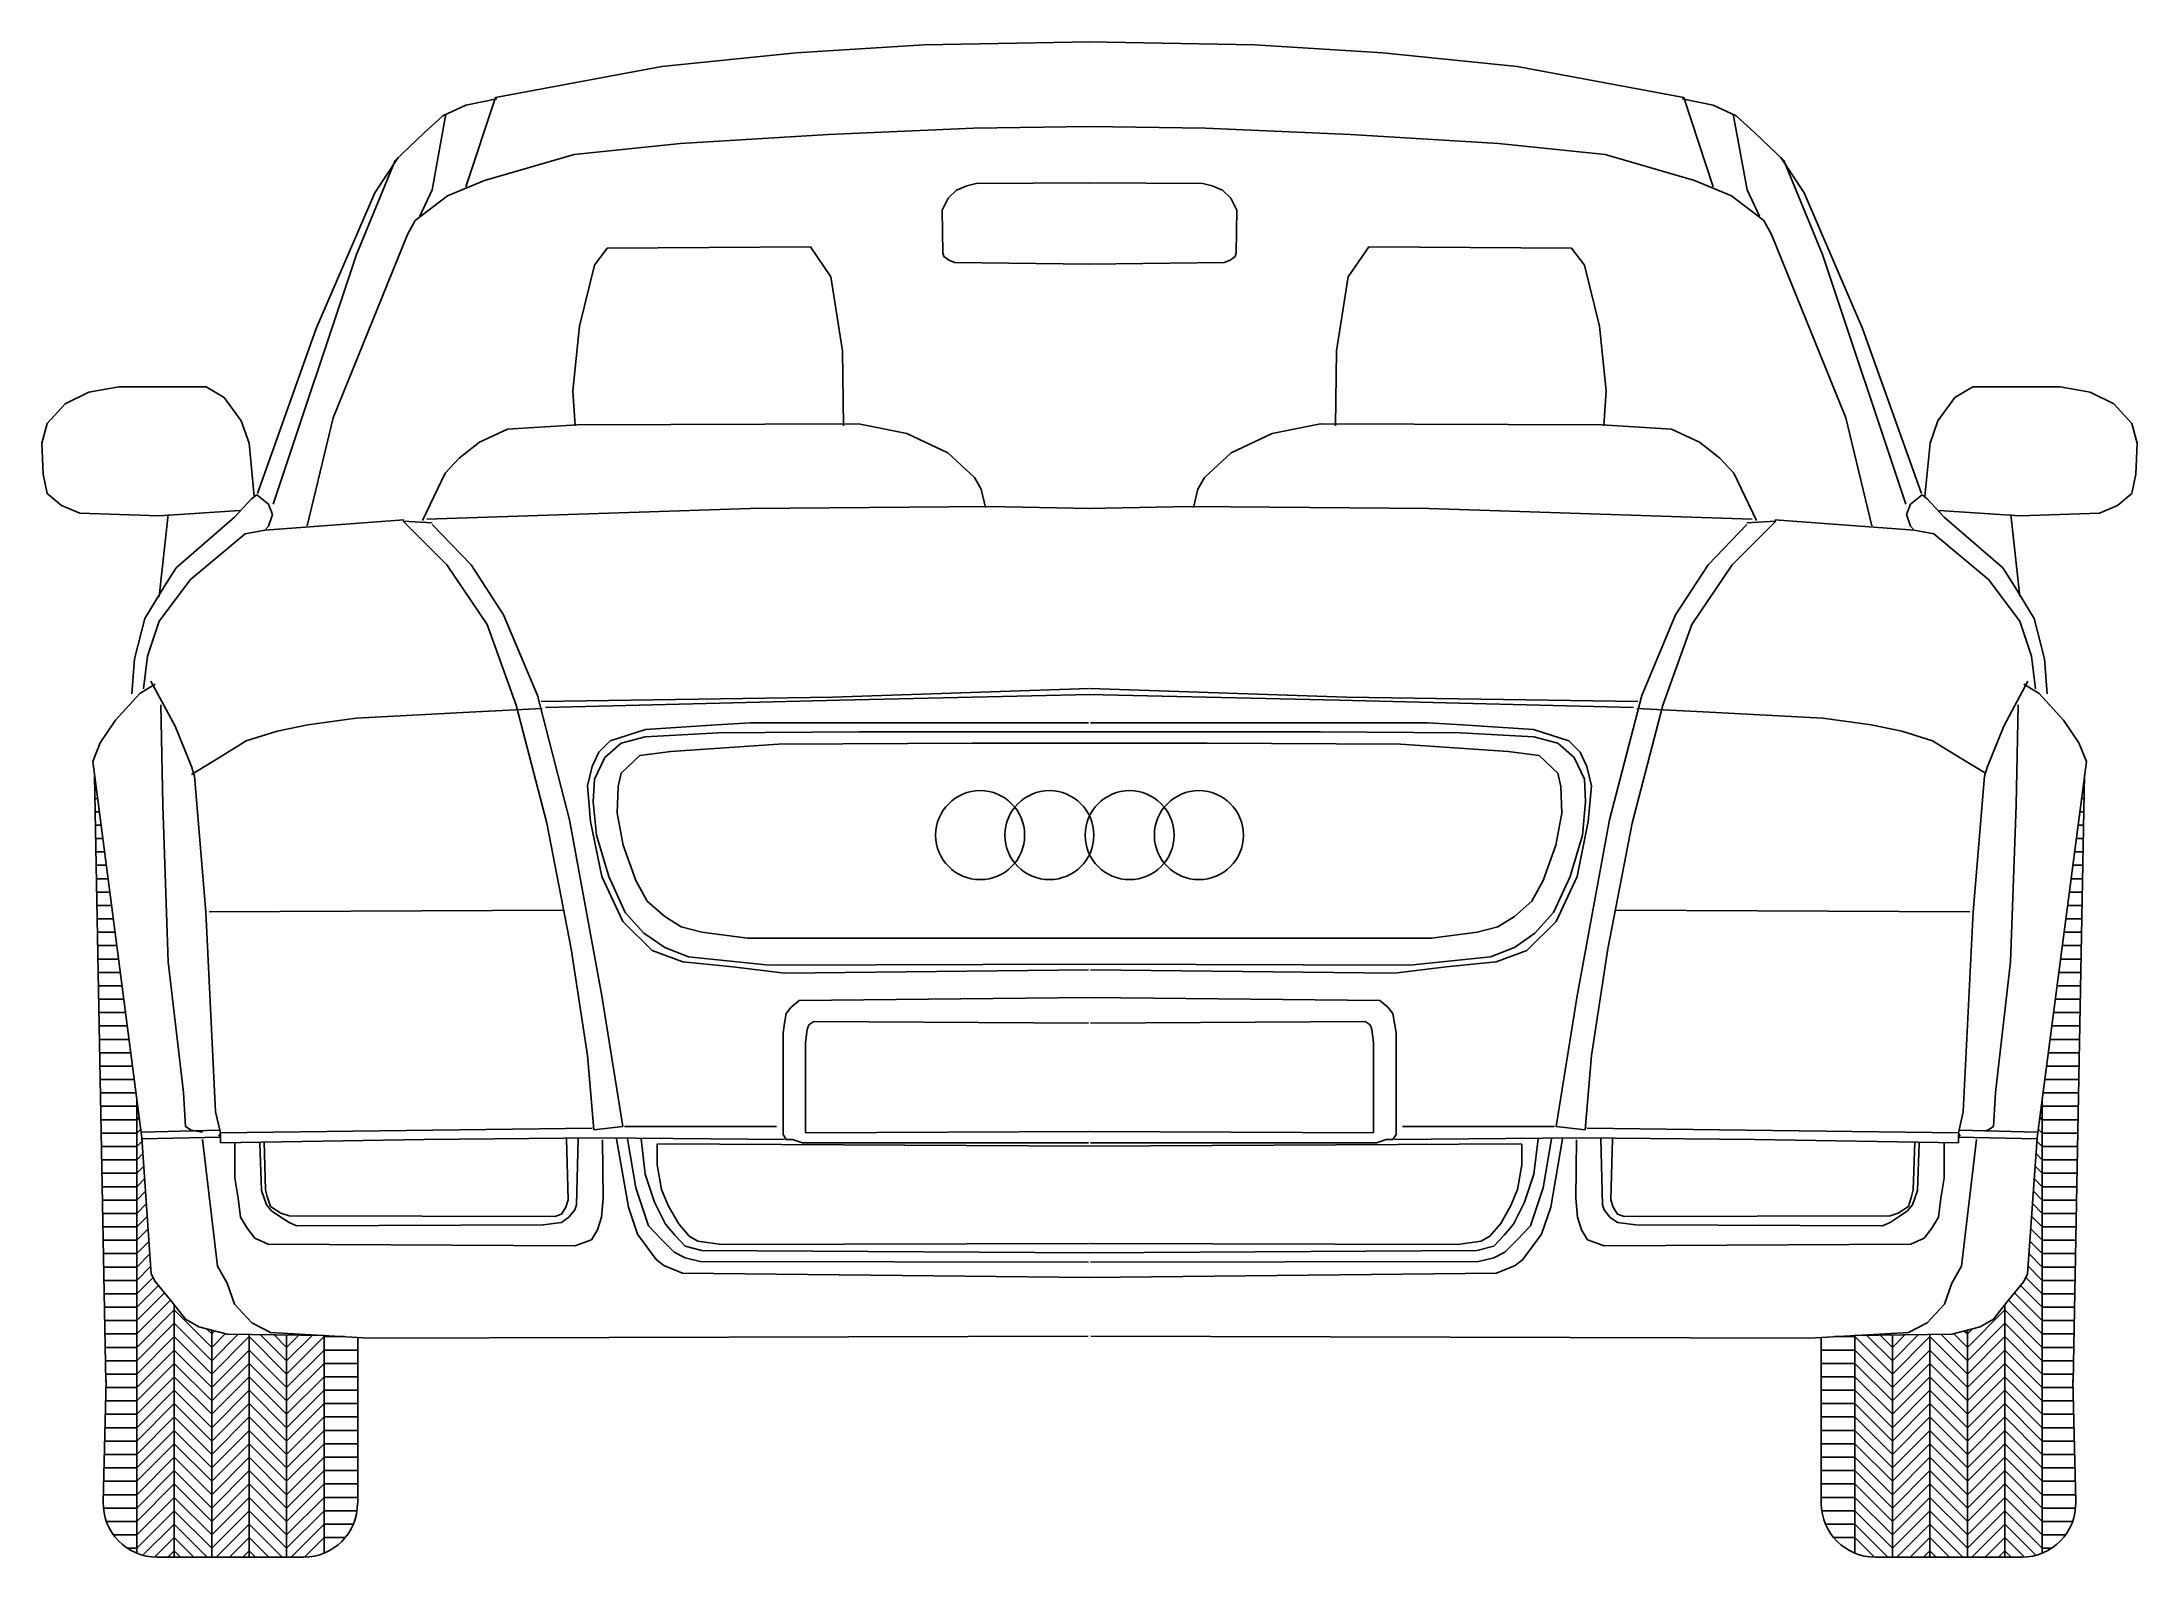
# Model space of a CAD drawing. Header units: metres. Extents: x -168 to 1701, y 0 to 1352.
import ezdxf

# ---------------------------------------------------------------- set-up
doc = ezdxf.new("R2010")
doc.units = ezdxf.units.M
doc.layers.add('ceco.net 90', color=7, linetype='Continuous')

msp = doc.modelspace()

# ---------------------------------------------------------------- linework, layer by layer
at = {"layer": 'ceco.net 90'}
for p, q in [((504.9, 1342.8), (619.2, 1349.7)), ((619.2, 1349.7), (767.9, 1352.4)), ((914, 1349.7), (765.3, 1352.4)), ((1028.3, 1342.8), (914, 1349.7)), ((236.4, 1302.9), (385.1, 1330.4)), ((385.1, 1330.4), (504.9, 1342.8)), ((1148.1, 1330.4), (1028.3, 1342.8)), ((1296.8, 1302.9), (1148.1, 1330.4)), ((189.5, 1286.4), (210.2, 1296)), ((210.2, 1223.1), (236.4, 1302.9)), ((210.2, 1296), (237.7, 1301.5)), ((1323, 1296), (1295.4, 1301.5)), ((1323, 1223.1), (1296.8, 1302.9)), ((1343.6, 1286.4), (1323, 1296)), ((173, 1271.3), (189.5, 1286.4)), ((192.3, 1287.8), (179.9, 1220.4)), ((533.8, 1269.9), (663.2, 1275.4)), ((663.2, 1275.4), (766.5, 1276.8)), ((870, 1275.4), (766.7, 1276.8)), ((999.4, 1269.9), (870, 1275.4)), ((1340.9, 1287.8), (1353.3, 1220.4)), ((1360.2, 1271.3), (1343.6, 1286.4)), ((146.9, 1246.5), (173, 1271.3)), ((306.6, 1252), (401.6, 1261.6)), ((401.6, 1261.6), (533.8, 1269.9)), ((1131.6, 1261.6), (999.4, 1269.9)), ((1226.6, 1252), (1131.6, 1261.6)), ((1386.3, 1246.5), (1360.2, 1271.3)), ((112.4, 1162.6), (146.9, 1246.5)), ((129, 1217.6), (149.6, 1249.3)), ((226.7, 1228.6), (306.6, 1252)), ((1306.5, 1228.6), (1226.6, 1252)), ((1404.2, 1217.6), (1383.6, 1249.3)), ((1420.7, 1162.6), (1386.3, 1246.5)), ((76.6, 1096.6), (129, 1217.6)), ((179.9, 1220.4), (168.9, 1197)), ((193.7, 1214.9), (226.7, 1228.6)), ((640.4, 1212.9), (648, 1220)), ((648, 1220), (657.2, 1223.8)), ((657.2, 1223.8), (665.4, 1225.9)), ((665.4, 1225.9), (767.2, 1226.5)), ((867.8, 1225.9), (765.9, 1226.5)), ((875.9, 1223.8), (867.8, 1225.9)), ((885.2, 1220), (875.9, 1223.8)), ((892.7, 1212.9), (885.2, 1220)), ((1339.5, 1214.9), (1306.5, 1228.6)), ((1353.3, 1220.4), (1364.3, 1197)), ((1456.5, 1096.6), (1404.2, 1217.6)), ((164.8, 1192.9), (193.7, 1214.9)), ((635, 1202.1), (640.4, 1212.9)), ((635.6, 1164.2), (635, 1202.1)), ((898.2, 1202.1), (892.7, 1212.9)), ((897.6, 1164.2), (898.2, 1202.1)), ((1368.4, 1192.9), (1339.5, 1214.9)), ((91.8, 1016.8), (157.9, 1180.5)), ((157.9, 1180.5), (164.8, 1192.9)), ((1375.3, 1180.5), (1368.4, 1192.9)), ((1441.4, 1016.8), (1375.3, 1180.5)), ((38.1, 939.8), (112.4, 1162.6)), ((336.3, 1168.4), (324.8, 1153.1)), ((517.5, 1169.4), (336.3, 1168.4)), ((535.7, 1142.6), (517.5, 1169.4)), ((636.6, 1161), (635.6, 1164.2)), ((641, 1157.7), (636.6, 1161)), ((892.2, 1157.7), (896.5, 1161)), ((896.5, 1161), (897.6, 1164.2)), ((997.5, 1142.6), (1015.7, 1169.4)), ((1015.7, 1169.4), (1196.8, 1168.4)), ((1196.8, 1168.4), (1208.3, 1153.1)), ((1495.1, 939.8), (1420.7, 1162.6)), ((324.8, 1153.1), (311.4, 1098.6)), ((546.2, 1076.6), (535.7, 1142.6)), ((646.4, 1155.5), (641, 1157.7)), ((767.2, 1153.9), (646.4, 1155.5)), ((765.9, 1153.9), (886.8, 1155.5)), ((886.8, 1155.5), (892.2, 1157.7)), ((987, 1076.6), (997.5, 1142.6)), ((1208.3, 1153.1), (1221.8, 1098.6)), ((24.3, 949.4), (76.6, 1096.6)), ((311.4, 1098.6), (305.7, 1041.1)), ((1221.8, 1098.6), (1227.5, 1041.1)), ((1508.9, 949.4), (1456.5, 1096.6)), ((547.2, 1009.6), (546.2, 1076.6)), ((986, 1009.6), (987, 1076.6)), ((-163.6, 1011.9), (-147.3, 1029.3)), ((-147.3, 1029.3), (-126.4, 1039.7)), ((-126.4, 1039.7), (-99.6, 1044.4)), ((-99.6, 1044.4), (-21.7, 1044.4)), ((-21.7, 1044.4), (-5.5, 1035.1)), ((-5.5, 1035.1), (9.6, 1014.2)), ((305.7, 1041.1), (307.6, 1009.6)), ((1227.5, 1041.1), (1225.6, 1009.6)), ((1538.6, 1035.1), (1523.5, 1014.2)), ((1554.9, 1044.4), (1538.6, 1035.1)), ((1632.8, 1044.4), (1554.9, 1044.4)), ((1659.5, 1039.7), (1632.8, 1044.4)), ((1680.5, 1029.3), (1659.5, 1039.7)), ((1696.7, 1011.9), (1680.5, 1029.3)), ((-168.2, 994.4), (-163.6, 1011.9)), ((9.6, 1014.2), (16.6, 994.4)), ((68.4, 920.6), (91.8, 1016.8)), ((247.2, 1006.7), (309.5, 1010.5)), ((309.5, 1010.5), (560.6, 1011.5)), ((560.6, 1011.5), (603.7, 1002.9)), ((972.6, 1011.5), (929.5, 1002.9)), ((1223.7, 1010.5), (972.6, 1011.5)), ((1286, 1006.7), (1223.7, 1010.5)), ((1464.8, 920.6), (1441.4, 1016.8)), ((1523.5, 1014.2), (1516.6, 994.4)), ((1701.4, 994.4), (1696.7, 1011.9)), ((-167, 966.6), (-168.2, 994.4)), ((16.6, 994.4), (21.3, 946.8)), ((204.1, 980.8), (222.3, 995.2)), ((222.3, 995.2), (247.2, 1006.7)), ((603.7, 1002.9), (640.1, 985.6)), ((929.5, 1002.9), (893.1, 985.6)), ((1310.9, 995.2), (1286, 1006.7)), ((1329.1, 980.8), (1310.9, 995.2)), ((1516.6, 994.4), (1511.9, 946.8)), ((1700.2, 966.6), (1701.4, 994.4)), ((191.6, 967.4), (204.1, 980.8)), ((640.1, 985.6), (664.1, 963.6)), ((893.1, 985.6), (869.1, 963.6)), ((1341.6, 967.4), (1329.1, 980.8)), ((-163.6, 949.2), (-167, 966.6)), ((171.5, 925.3), (191.6, 967.4)), ((664.1, 963.6), (669.8, 953.1)), ((869.1, 963.6), (863.4, 953.1)), ((1361.7, 925.3), (1341.6, 967.4)), ((1696.7, 949.2), (1700.2, 966.6)), ((-150.8, 938.7), (-163.6, 949.2)), ((-134.5, 931.7), (-150.8, 938.7)), ((3.8, 928.3), (18.9, 944.5)), ((18.9, 944.5), (23.6, 948)), ((23.6, 948), (34.1, 939.9)), ((34.1, 939.9), (37.5, 930.6)), ((175.3, 926.3), (463.8, 935.8)), ((463.8, 935.8), (676.5, 937.8)), ((669.8, 953.1), (673.7, 936.8)), ((676.5, 937.8), (767.6, 935.8)), ((856.6, 937.8), (765.6, 935.8)), ((1069.4, 935.8), (856.6, 937.8)), ((863.4, 953.1), (859.5, 936.8)), ((1357.8, 926.3), (1069.4, 935.8)), ((1499.1, 939.9), (1495.6, 930.6)), ((1509.6, 948), (1499.1, 939.9)), ((1514.2, 944.5), (1509.6, 948)), ((1529.3, 928.3), (1514.2, 944.5)), ((1667.7, 931.7), (1683.9, 938.7)), ((1683.9, 938.7), (1696.7, 949.2)), ((-63.6, 929.4), (-134.5, 931.7)), ((8.5, 934.1), (-63.6, 929.4)), ((-55.5, 930.6), (-63.6, 857.4)), ((-48.5, 883), (3.8, 928.3)), ((13.1, 913.2), (30.6, 916.7)), ((30.6, 916.7), (154.9, 925.9)), ((34.1, 920.1), (30.6, 916.7)), ((37.5, 930.6), (34.1, 920.1)), ((193.1, 885.7), (154.1, 924.6)), ((154.1, 924.6), (180.1, 923.1)), ((180.1, 921.7), (214.7, 885.7)), ((1353.1, 921.7), (1318.5, 885.7)), ((1340.1, 885.7), (1379, 924.6)), ((1379, 924.6), (1353.1, 923.1)), ((1502.6, 916.7), (1378.2, 925.9)), ((1495.6, 930.6), (1499.1, 920.1)), ((1499.1, 920.1), (1502.6, 916.7)), ((1520, 913.2), (1502.6, 916.7)), ((1524.7, 934.1), (1596.8, 929.4)), ((1581.7, 883), (1529.3, 928.3)), ((1588.6, 930.6), (1596.8, 857.4)), ((1596.8, 929.4), (1667.7, 931.7)), ((-35.7, 872.5), (13.1, 913.2)), ((1568.9, 872.5), (1520, 913.2)), ((-58.9, 866.7), (-48.5, 883)), ((229.1, 832.4), (193.1, 885.7)), ((214.7, 885.7), (243.6, 841)), ((1318.5, 885.7), (1289.6, 841)), ((1304, 832.4), (1340.1, 885.7)), ((1592.1, 866.7), (1581.7, 883)), ((-76.4, 837.7), (-58.9, 866.7)), ((-63.6, 835.4), (-35.7, 872.5)), ((1596.8, 835.4), (1568.9, 872.5)), ((1609.6, 837.7), (1592.1, 866.7)), ((-85.7, 801.7), (-76.4, 837.7)), ((-74.1, 804), (-63.6, 835.4)), ((255.1, 760.3), (229.1, 832.4)), ((243.6, 841), (273.9, 769)), ((1289.6, 841), (1259.3, 769)), ((1278.1, 760.3), (1304, 832.4)), ((1607.2, 804), (1596.8, 835.4)), ((1618.9, 801.7), (1609.6, 837.7)), ((-77.5, 775), (-74.1, 804)), ((1610.7, 775), (1607.2, 804)), ((-88, 770.4), (-85.7, 801.7)), ((1621.2, 770.4), (1618.9, 801.7)), ((-80.7, 770.8), (-102.6, 747.1)), ((-67.2, 779.2), (-80.7, 770.8)), ((-70.9, 781.9), (-49.2, 741.6)), ((273.9, 769), (302.7, 658)), ((277.4, 763.6), (537.3, 767.4)), ((537.3, 767.4), (766.2, 775.2)), ((543.8, 764.8), (767.5, 770)), ((989.4, 764.8), (765.7, 770)), ((995.9, 767.4), (767, 775.2)), ((1255.8, 763.6), (995.9, 767.4)), ((1259.3, 769), (1230.5, 658)), ((1604, 781.9), (1582.4, 741.6)), ((1600.4, 779.2), (1613.9, 770.8)), ((1613.9, 770.8), (1635.8, 747.1)), ((-62.1, 760.6), (-60.4, 671.2)), ((112.3, 748.8), (69, 743)), ((219, 754.6), (112.3, 748.8)), ((278.2, 757.4), (219, 754.6)), ((282.5, 655.2), (255.1, 760.3)), ((281.3, 758.4), (543.8, 764.8)), ((1251.9, 758.4), (989.4, 764.8)), ((1250.7, 655.2), (1278.1, 760.3)), ((1255, 757.4), (1314.1, 754.6)), ((1314.1, 754.6), (1420.9, 748.8)), ((1420.9, 748.8), (1464.1, 743)), ((1595.3, 760.6), (1593.6, 671.2)), ((-102.6, 747.1), (-116.2, 726.9)), ((-49.2, 741.6), (-34.8, 705.6)), ((41.6, 737.3), (14.2, 728.6)), ((69, 743), (41.6, 737.3)), ((370.5, 738.7), (338.8, 728.6)), ((348.7, 726.5), (370, 732)), ((370, 732), (435.5, 735.7)), ((433.9, 743), (370.5, 738.7)), ((464.2, 744.5), (433.9, 743)), ((435.5, 735.7), (560.9, 736.6)), ((765.7, 744.5), (464.2, 744.5)), ((560.9, 736.6), (766.6, 736.6)), ((972.3, 736.6), (766.5, 736.6)), ((767.5, 744.5), (1068.9, 744.5)), ((1097.7, 735.7), (972.3, 736.6)), ((1068.9, 744.5), (1099.2, 743)), ((1163.2, 732), (1097.7, 735.7)), ((1099.2, 743), (1162.7, 738.7)), ((1162.7, 738.7), (1194.4, 728.6)), ((1184.4, 726.5), (1163.2, 732)), ((1464.1, 743), (1491.5, 737.3)), ((1491.5, 737.3), (1518.9, 728.6)), ((1582.4, 741.6), (1568, 705.6)), ((1635.8, 747.1), (1649.3, 726.9)), ((-116.2, 726.9), (-122.9, 710)), ((-8.8, 714.2), (-34.8, 698.4)), ((14.2, 728.6), (-8.8, 714.2)), ((328.7, 718.5), (322.9, 705.6)), ((324.8, 694.3), (334, 713.6)), ((338.8, 728.6), (328.7, 718.5)), ((334, 713.6), (348.7, 726.5)), ((348.7, 699.8), (365.3, 715.5)), ((365.3, 715.5), (393, 719.1)), ((393, 719.1), (489, 725.6)), ((489, 725.6), (661.5, 726.5)), ((661.5, 726.5), (766.6, 726.5)), ((871.7, 726.5), (766.5, 726.5)), ((1044.2, 725.6), (871.7, 726.5)), ((1140.2, 719.1), (1044.2, 725.6)), ((1167.8, 715.5), (1140.2, 719.1)), ((1184.4, 699.8), (1167.8, 715.5)), ((1199.2, 713.6), (1184.4, 726.5)), ((1194.4, 728.6), (1204.5, 718.5)), ((1208.4, 694.3), (1199.2, 713.6)), ((1204.5, 718.5), (1210.3, 705.6)), ((1518.9, 728.6), (1542, 714.2)), ((1542, 714.2), (1566, 699.6)), ((1649.3, 726.9), (1656.1, 710)), ((-122.9, 710), (-79, 374.3)), ((-121.2, 697), (-111.1, 156.7)), ((-121.2, 696.9), (-111.1, 156.7)), ((-34.8, 705.6), (-31.9, 696.9)), ((-31.9, 696.9), (-21.8, 575.9)), ((322.9, 705.6), (318.6, 688.3)), ((323.8, 674), (324.8, 694.3)), ((346, 687.8), (348.7, 699.8)), ((1187.2, 687.8), (1184.4, 699.8)), ((1209.3, 674), (1208.4, 694.3)), ((1210.3, 705.6), (1214.6, 688.3)), ((1565.1, 696.9), (1555, 575.9)), ((1568, 705.6), (1565.1, 696.9)), ((1656.1, 710), (1612.2, 374.3)), ((1654.4, 698.2), (1644.3, 156.7)), ((-121.1, 689.2), (-120.2, 689.2)), ((-120.8, 677.2), (-118.6, 677.2)), ((318.6, 688.3), (321.4, 656.6)), ((326.6, 644.5), (323.8, 674)), ((345, 663.9), (346, 687.8)), ((1188.1, 663.9), (1187.2, 687.8)), ((1206.6, 644.5), (1209.3, 674)), ((1214.6, 688.3), (1211.7, 656.6)), ((1654, 677.2), (1651.8, 677.2)), ((1654.2, 689.2), (1653.4, 689.2)), ((-120.6, 665.3), (-117.1, 665.3)), ((-60.4, 671.2), (-55.4, 531.2)), ((304.1, 542.8), (282.5, 655.2)), ((302.7, 658), (331.5, 501)), ((321.4, 656.6), (331.5, 607.6)), ((350.6, 635.3), (345, 663.9)), ((1182.6, 635.3), (1188.1, 663.9)), ((1230.5, 658), (1201.6, 501)), ((1211.7, 656.6), (1201.6, 607.6)), ((1229, 542.8), (1250.7, 655.2)), ((1593.6, 671.2), (1588.5, 531.2)), ((1653.8, 665.3), (1650.2, 665.3)), ((-120.4, 653.3), (-115.5, 653.3)), ((-120.2, 641.4), (-113.9, 641.4)), ((337.7, 607.6), (326.6, 644.5)), ((1195.5, 607.6), (1206.6, 644.5)), ((1653.3, 641.4), (1647.1, 641.4)), ((1653.6, 653.3), (1648.7, 653.3)), ((-119.9, 629.4), (-112.4, 629.4)), ((-119.7, 617.5), (-110.8, 617.5)), ((361.7, 604), (350.6, 635.3)), ((1171.5, 604), (1182.6, 635.3)), ((1652.9, 617.5), (1644, 617.5)), ((1653.1, 629.4), (1645.6, 629.4)), ((-119.5, 605.5), (-109.2, 605.5)), ((331.5, 607.6), (350.3, 567.3)), ((352.4, 575.4), (337.7, 607.6)), ((371.8, 585.5), (361.7, 604)), ((1161.4, 585.5), (1171.5, 604)), ((1180.7, 575.4), (1195.5, 607.6)), ((1201.6, 607.6), (1182.9, 567.3)), ((1652.7, 605.5), (1642.4, 605.5)), ((-119.3, 593.6), (-107.7, 593.6)), ((-119, 581.6), (-106.1, 581.6)), ((387.5, 571.7), (371.8, 585.5)), ((1145.7, 571.7), (1161.4, 585.5)), ((1652.2, 581.6), (1639.3, 581.6)), ((1652.4, 593.6), (1640.9, 593.6)), ((-118.8, 569.7), (-104.6, 569.7)), ((-21.8, 575.9), (-13.2, 397.3)), ((296.9, 577.4), (-18.9, 575.9)), ((350.3, 567.3), (376.3, 541.4)), ((369, 557), (352.4, 575.4)), ((402.2, 562.5), (387.5, 571.7)), ((420.7, 557.9), (402.2, 562.5)), ((1112.5, 557.9), (1130.9, 562.5)), ((1130.9, 562.5), (1145.7, 571.7)), ((1182.9, 567.3), (1156.9, 541.4)), ((1164.1, 557), (1180.7, 575.4)), ((1236.2, 577.4), (1552.1, 575.9)), ((1555, 575.9), (1546.3, 397.3)), ((1652, 569.7), (1637.7, 569.7)), ((-118.6, 557.7), (-103, 557.7)), ((-118.4, 545.8), (-101.4, 545.8)), ((318.6, 447.7), (304.1, 542.8)), ((387.5, 544.1), (369, 557)), ((408.7, 535.8), (387.5, 544.1)), ((461.3, 552.4), (420.7, 557.9)), ((767.6, 552.4), (461.3, 552.4)), ((765.6, 552.4), (1071.9, 552.4)), ((1071.9, 552.4), (1112.5, 557.9)), ((1124.5, 535.8), (1145.7, 544.1)), ((1145.7, 544.1), (1164.1, 557)), ((1214.6, 447.7), (1229, 542.8)), ((1651.6, 545.8), (1634.6, 545.8)), ((1651.8, 557.7), (1636.2, 557.7)), ((-118.1, 533.8), (-99.9, 533.8)), ((-55.4, 531.2), (-41.8, 414.8)), ((376.3, 541.4), (403.7, 531.3)), ((403.7, 531.3), (448.4, 526.9)), ((480.7, 528.4), (408.7, 535.8)), ((448.4, 526.9), (494.5, 521.2)), ((766.6, 529.3), (480.7, 528.4)), ((494.5, 521.2), (765.7, 524.1)), ((766.5, 529.3), (1052.5, 528.4)), ((1038.7, 521.2), (767.5, 524.1)), ((1084.8, 526.9), (1038.7, 521.2)), ((1052.5, 528.4), (1124.5, 535.8)), ((1129.5, 531.3), (1084.8, 526.9)), ((1156.9, 541.4), (1129.5, 531.3)), ((1588.5, 531.2), (1575, 414.8)), ((1651.3, 533.8), (1633, 533.8)), ((-117.9, 521.9), (-98.3, 521.9)), ((-117.7, 509.9), (-96.7, 509.9)), ((1650.9, 509.9), (1629.9, 509.9)), ((1651.1, 521.9), (1631.5, 521.9)), ((-117.5, 498), (-95.2, 498)), ((331.5, 501), (350.3, 384.3)), ((500.3, 490.9), (496, 485.2)), ((507.5, 496.7), (500.3, 490.9)), ((767.1, 499.6), (507.5, 496.7)), ((766.1, 499.6), (1025.7, 496.7)), ((1025.7, 496.7), (1032.9, 490.9)), ((1032.9, 490.9), (1037.2, 485.2)), ((1201.6, 501), (1182.9, 384.3)), ((1650.7, 498), (1628.4, 498)), ((-117.3, 486), (-93.6, 486)), ((-117, 474.1), (-92, 474.1)), ((494.5, 476.5), (493.1, 467.9)), ((493.1, 467.9), (493.1, 377.1)), ((496, 485.2), (494.5, 476.5)), ((514.7, 470.8), (513.3, 459.2)), ((516.2, 475.1), (514.7, 470.8)), ((520.5, 478), (516.2, 475.1)), ((765.7, 476.5), (520.5, 478)), ((767.5, 476.5), (1012.7, 478)), ((1012.7, 478), (1017, 475.1)), ((1017, 475.1), (1018.5, 470.8)), ((1018.5, 470.8), (1019.9, 459.2)), ((1037.2, 485.2), (1038.7, 476.5)), ((1038.7, 476.5), (1040.1, 467.9)), ((1040.1, 467.9), (1040.1, 377.1)), ((1650.2, 474.1), (1625.2, 474.1)), ((1650.4, 486), (1626.8, 486)), ((-116.8, 462.1), (-90.5, 462.1)), ((-116.6, 450.2), (-88.9, 450.2)), ((513.3, 459.2), (513.3, 378.6)), ((1019.9, 459.2), (1019.9, 378.6)), ((1649.8, 450.2), (1622.1, 450.2)), ((1650, 462.1), (1623.7, 462.1)), ((-116.4, 438.2), (-87.4, 438.2)), ((324.3, 381.4), (318.6, 447.7)), ((1208.8, 381.4), (1214.6, 447.7)), ((1649.5, 438.2), (1620.5, 438.2)), ((-116.1, 426.3), (-85.8, 426.3)), ((-115.7, 414.3), (-84.2, 414.3)), ((-41.8, 414.8), (-40.2, 384.4)), ((1575, 414.8), (1573.3, 384.4)), ((1649.1, 414.3), (1617.4, 414.3)), ((1649.3, 426.3), (1619, 426.3)), ((-115.7, 402.4), (-83.6, 402.4)), ((-83.6, 409.7), (-83.6, 3.5)), ((-83.6, 402.4), (-82.8, 403.2)), ((-83.6, 390.4), (-81.4, 392.6)), ((-13.2, 397.3), (-8.8, 378.6)), ((1546.3, 397.3), (1542, 378.6)), ((1616.8, 390.4), (1614.6, 392.6)), ((1616.8, 390.4), (1614.6, 392.6)), ((1616.8, 402.4), (1616, 403.2)), ((1616.8, 402.4), (1616, 403.2)), ((1616.8, 409.7), (1616.8, 3.5)), ((1648.9, 402.4), (1616.8, 402.4)), ((-115.5, 390.4), (-83.6, 390.4)), ((-115.2, 378.4), (-83.6, 378.4)), ((-83.6, 378.4), (-80, 382.1)), ((-79, 379.4), (-9.8, 381.1)), ((-70.6, 252.9), (-79, 374.3)), ((-8.8, 374.8), (-78.9, 373.3)), ((-40.2, 384.4), (-35.1, 381.1)), ((-35.1, 381.1), (-25, 379.4)), ((-8.8, 378.6), (-10.3, 375.7)), ((-8.8, 378.6), (322.9, 382.9)), ((-8.8, 369.9), (-8.8, 377.1)), ((328.7, 374.2), (172.9, 372.8)), ((350.3, 384.3), (324.3, 381.4)), ((494.5, 372.8), (328.7, 374.2)), ((351.7, 384.3), (487.3, 384.3)), ((493.1, 377.1), (496, 372.8)), ((513.3, 378.6), (767.1, 380)), ((1019.9, 378.6), (766.1, 380)), ((1040.1, 377.1), (1037.2, 372.8)), ((1038.7, 372.8), (1204.5, 374.2)), ((1181.4, 384.3), (1045.9, 384.3)), ((1182.9, 384.3), (1208.8, 381.4)), ((1204.5, 374.2), (1360.3, 372.8)), ((1542, 378.6), (1210.3, 382.9)), ((1542, 378.6), (1543.5, 375.7)), ((1542, 369.9), (1542, 377.1)), ((1542, 374.8), (1612.1, 373.3)), ((1612.2, 379.4), (1542.9, 381.1)), ((1568.3, 381.1), (1565, 380.5)), ((1573.3, 384.4), (1568.3, 381.1)), ((1603.7, 252.9), (1612.2, 374.3)), ((1616.8, 378.4), (1613.2, 382.1)), ((1648.6, 390.4), (1616.8, 390.4)), ((1648.4, 378.4), (1616.8, 378.4)), ((-115, 366.5), (-83.6, 366.5)), ((-83.6, 366.5), (-78.8, 371.3)), ((-83.6, 354.5), (-78, 360.2)), ((-25, 372.6), (-11.4, 259.6)), ((172.9, 372.8), (-8.8, 369.9)), ((3.9, 338.3), (3.9, 370.3)), ((26.2, 369.5), (27.7, 327.1)), ((31.4, 327.8), (30, 370.3)), ((299.9, 373.3), (301.4, 318.9)), ((308.8, 314.4), (310.3, 373.3)), ((332, 372.5), (332.7, 320.4)), ((344.5, 373.4), (355.1, 312.3)), ((354.3, 373.4), (361.9, 329.6)), ((366.4, 373.4), (370.2, 341.7)), ((380.8, 368.9), (380.8, 350)), ((381.5, 368.9), (767.2, 366.7)), ((496, 372.8), (501.7, 372.8)), ((501.7, 372.8), (510.4, 369.9)), ((510.4, 369.9), (765.7, 369.9)), ((1151.6, 368.9), (766, 366.7)), ((1022.8, 369.9), (767.5, 369.9)), ((1031.4, 372.8), (1022.8, 369.9)), ((1037.2, 372.8), (1031.4, 372.8)), ((1152.4, 368.9), (1152.4, 350)), ((1166.8, 373.4), (1163, 341.7)), ((1178.9, 373.4), (1171.3, 329.6)), ((1188.7, 373.4), (1178.1, 312.3)), ((1201.2, 372.5), (1200.5, 320.4)), ((1224.3, 314.4), (1222.8, 373.3)), ((1233.3, 373.3), (1231.8, 318.9)), ((1360.3, 372.8), (1542, 369.9)), ((1501.7, 327.8), (1503.2, 370.3)), ((1507, 369.5), (1505.5, 327.1)), ((1529.3, 338.3), (1529.3, 370.3)), ((1558.1, 372.6), (1544.6, 259.6)), ((1616.8, 354.5), (1611.2, 360.2)), ((1616.8, 366.5), (1612, 371.3)), ((1648.2, 366.5), (1616.8, 366.5)), ((-114.8, 354.5), (-83.6, 354.5)), ((-114.6, 342.6), (-83.6, 342.6)), ((-83.6, 342.6), (-77.2, 349)), ((-83.6, 330.6), (-76.5, 337.8)), ((6.8, 320.4), (3.9, 338.3)), ((370.2, 341.7), (378.5, 316.8)), ((380.8, 350), (384.6, 328.1)), ((1152.4, 350), (1148.6, 328.1)), ((1163, 341.7), (1154.7, 316.8)), ((1526.3, 320.4), (1529.3, 338.3)), ((1616.8, 330.6), (1609.6, 337.8)), ((1616.8, 342.6), (1610.4, 349)), ((1648, 354.5), (1616.8, 354.5)), ((1647.7, 342.6), (1616.8, 342.6)), ((-114.3, 330.6), (-83.6, 330.6)), ((-114.1, 318.7), (-83.6, 318.7)), ((-83.6, 318.7), (-75.7, 326.6)), ((9.1, 303.3), (6.8, 320.4)), ((27.7, 327.1), (32.2, 314.4)), ((32.9, 321.9), (31.4, 327.8)), ((35.9, 312.9), (32.9, 321.9)), ((301.4, 318.9), (299.2, 312.2)), ((332.7, 320.4), (331.2, 303.3)), ((361.9, 329.6), (373.2, 295.7)), ((384.6, 328.1), (390.6, 313.8)), ((1148.6, 328.1), (1142.6, 313.8)), ((1171.3, 329.6), (1160, 295.7)), ((1200.5, 320.4), (1202, 303.3)), ((1231.8, 318.9), (1234, 312.2)), ((1497.3, 312.9), (1500.2, 321.9)), ((1500.2, 321.9), (1501.7, 327.8)), ((1505.5, 327.1), (1501, 314.4)), ((1524.1, 303.3), (1526.3, 320.4)), ((1616.8, 318.7), (1608.9, 326.6)), ((1647.5, 330.6), (1616.8, 330.6)), ((1647.3, 318.7), (1616.8, 318.7)), ((-113.9, 306.7), (-83.6, 306.7)), ((-83.6, 306.7), (-74.9, 315.5)), ((-83.6, 294.8), (-74.1, 304.3)), ((15, 293.6), (9.1, 303.3)), ((32.2, 314.4), (36.7, 309.2)), ((44.9, 307), (35.9, 312.9)), ((36.7, 309.2), (44.1, 304)), ((44.1, 304), (52.3, 298.8)), ((52.3, 304.7), (44.9, 307)), ((289.5, 304), (52.3, 304.7)), ((295.4, 306.2), (289.5, 304)), ((299.2, 312.2), (295.4, 306.2)), ((295.4, 298.8), (302.1, 303.3)), ((302.1, 303.3), (307.4, 310)), ((307.4, 310), (308.8, 314.4)), ((331.2, 303.3), (327.5, 292.1)), ((355.1, 312.3), (363.4, 288.1)), ((378.5, 316.8), (388.3, 297.2)), ((390.6, 313.8), (399.7, 297.9)), ((1142.6, 313.8), (1133.5, 297.9)), ((1154.7, 316.8), (1144.8, 297.2)), ((1178.1, 312.3), (1169.8, 288.1)), ((1202, 303.3), (1205.7, 292.1)), ((1225.8, 310), (1224.3, 314.4)), ((1231, 303.3), (1225.8, 310)), ((1237.8, 298.8), (1231, 303.3)), ((1234, 312.2), (1237.8, 306.2)), ((1237.8, 306.2), (1243.7, 304)), ((1243.7, 304), (1480.9, 304.7)), ((1480.9, 304.7), (1488.3, 307)), ((1489.1, 304), (1480.9, 298.8)), ((1488.3, 307), (1497.3, 312.9)), ((1496.5, 309.2), (1489.1, 304)), ((1501, 314.4), (1496.5, 309.2)), ((1518.1, 293.6), (1524.1, 303.3)), ((1616.8, 294.8), (1607.3, 304.3)), ((1616.8, 306.7), (1608.1, 315.5)), ((1647.1, 306.7), (1616.8, 306.7)), ((-113.7, 294.8), (-83.6, 294.8)), ((-113.5, 282.8), (-83.6, 282.8)), ((-83.6, 282.8), (-73.4, 293.1)), ((-83.6, 270.9), (-72.6, 281.9)), ((21.8, 284.6), (15, 293.6)), ((33.7, 279.4), (21.8, 284.6)), ((52.3, 298.8), (59, 295.8)), ((59, 295.8), (279, 296.6)), ((279, 296.6), (295.4, 298.8)), ((322.3, 283.1), (307.4, 277.9)), ((327.5, 292.1), (322.3, 283.1)), ((363.4, 288.1), (380, 265.5)), ((373.2, 295.7), (384.6, 283.6)), ((384.6, 283.6), (395.9, 272.2)), ((388.3, 297.2), (396.7, 287.4)), ((396.7, 287.4), (405.7, 277.5)), ((399.7, 297.9), (409.5, 286.6)), ((409.5, 286.6), (417.1, 282.1)), ((417.1, 282.1), (438.2, 279)), ((1116.1, 282.1), (1094.9, 279)), ((1123.7, 286.6), (1116.1, 282.1)), ((1133.5, 297.9), (1123.7, 286.6)), ((1136.5, 287.4), (1127.5, 277.5)), ((1144.8, 297.2), (1136.5, 287.4)), ((1148.6, 283.6), (1137.3, 272.2)), ((1160, 295.7), (1148.6, 283.6)), ((1169.8, 288.1), (1153.2, 265.5)), ((1205.7, 292.1), (1210.9, 283.1)), ((1210.9, 283.1), (1225.8, 277.9)), ((1254.2, 296.6), (1237.8, 298.8)), ((1474.1, 295.8), (1254.2, 296.6)), ((1480.9, 298.8), (1474.1, 295.8)), ((1499.5, 279.4), (1511.4, 284.6)), ((1511.4, 284.6), (1518.1, 293.6)), ((1616.8, 270.9), (1605.8, 281.9)), ((1616.8, 282.8), (1606.5, 293.1)), ((1646.9, 294.8), (1616.8, 294.8)), ((1646.6, 282.8), (1616.8, 282.8)), ((-113.2, 270.9), (-83.6, 270.9)), ((-83.6, 258.9), (-71.8, 270.8)), ((307.4, 277.9), (33.7, 279.4)), ((380, 265.5), (386.8, 260.2)), ((395.9, 272.2), (405.7, 267)), ((405.7, 277.5), (420.8, 273.8)), ((405.7, 267), (419.3, 263.9)), ((419.3, 263.9), (765.6, 263.2)), ((420.8, 273.8), (767.2, 271.5)), ((438.2, 279), (766.4, 279.8)), ((1112.3, 273.8), (766, 271.5)), ((1094.9, 279), (766.8, 279.8)), ((1113.8, 263.9), (767.5, 263.2)), ((1127.5, 277.5), (1112.3, 273.8)), ((1127.5, 267), (1113.8, 263.9)), ((1137.3, 272.2), (1127.5, 267)), ((1153.2, 265.5), (1146.4, 260.2)), ((1225.8, 277.9), (1499.5, 279.4)), ((1616.8, 258.9), (1605, 270.8)), ((1646.4, 270.9), (1616.8, 270.9)), ((-113, 258.9), (-83.6, 258.9)), ((-112.8, 247), (-83.6, 247)), ((-83.6, 247), (-71, 259.6)), ((-83.6, 235), (-69, 249.7)), ((-67.2, 246.1), (-70.6, 252.9)), ((-52, 227.6), (-67.2, 246.1)), ((-11.4, 259.6), (-3, 244.4)), ((-3, 244.4), (3.8, 225.9)), ((386.8, 260.2), (403.5, 253.4)), ((403.5, 253.4), (767.2, 249.6)), ((1129.7, 253.4), (766, 249.6)), ((1146.4, 260.2), (1129.7, 253.4)), ((1536.2, 244.4), (1529.4, 225.9)), ((1544.6, 259.6), (1536.2, 244.4)), ((1585.2, 227.6), (1600.4, 246.1)), ((1600.4, 246.1), (1603.7, 252.9)), ((1616.8, 235), (1602.1, 249.7)), ((1616.8, 247), (1604.2, 259.6)), ((1646.2, 258.9), (1616.8, 258.9)), ((1646, 247), (1616.8, 247)), ((-112.6, 235), (-83.6, 235)), ((-83.6, 223.1), (-64.2, 242.5)), ((-83.6, 211.1), (-58.8, 235.9)), ((-83.6, 199.2), (-53.4, 229.4)), ((-40.2, 212.4), (-52, 227.6)), ((-50.2, 225.2), (-50.2, 0)), ((3.8, 225.9), (19, 209)), ((1529.4, 225.9), (1514.2, 209)), ((1573.3, 212.4), (1585.2, 227.6)), ((1583.4, 225.2), (1583.4, 0)), ((1616.8, 199.2), (1586.6, 229.3)), ((1616.8, 211.1), (1592, 235.9)), ((1616.8, 223.1), (1597.4, 242.5)), ((1645.7, 235), (1616.8, 235)), ((-112.3, 223.1), (-83.6, 223.1)), ((-112.1, 211.1), (-83.6, 211.1)), ((-83.6, 187.2), (-50.2, 220.7)), ((-83.6, 175.3), (-50.2, 208.7)), ((-16.7, 187.2), (-50.2, 220.7)), ((-16.7, 175.3), (-50.2, 208.7)), ((-28.3, 205.6), (-40.2, 212.4)), ((19, 209), (35.8, 200.6)), ((1514.2, 209), (1497.3, 200.6)), ((1549.9, 187.2), (1583.4, 220.7)), ((1549.9, 175.3), (1583.4, 208.7)), ((1561.5, 205.6), (1573.3, 212.4)), ((1616.8, 187.2), (1583.4, 220.7)), ((1616.8, 175.3), (1583.4, 208.7)), ((1645.5, 223.1), (1616.8, 223.1)), ((1645.3, 211.1), (1616.8, 211.1)), ((-111.9, 199.2), (-83.6, 199.2)), ((-111.7, 187.2), (-83.6, 187.2)), ((-83.6, 163.3), (-50.2, 196.8)), ((-16.7, 163.3), (-50.2, 196.8)), ((-3, 198.9), (-28.3, 205.6)), ((-16.7, 199.2), (-21.3, 203.8)), ((-16.7, 202.5), (-16.7, 0)), ((-16.7, 199.2), (-14.1, 201.8)), ((-16.7, 187.2), (-4.6, 199.3)), ((-16.7, 175.3), (6.7, 198.7)), ((-16.7, 163.3), (16.7, 196.8)), ((84, 197.8), (-3, 198.9)), ((16.7, 198.5), (16.7, 0)), ((50.2, 163.3), (16.7, 196.8)), ((50.2, 175.3), (27, 198.4)), ((35.8, 200.6), (123.7, 195.5)), ((50.2, 187.2), (39, 198.4)), ((50.2, 198.1), (50.2, 0)), ((50.2, 187.2), (61, 198.1)), ((50.2, 175.3), (72.9, 197.9)), ((50.2, 163.3), (83.6, 196.8)), ((83.6, 197.8), (83.6, 3.5)), ((83.6, 196.8), (101.8, 196.8)), ((113.6, 48), (113.6, 196.1)), ((123.7, 195.5), (765.5, 197.2)), ((1409.5, 195.5), (767.7, 197.2)), ((1497.3, 200.6), (1409.5, 195.5)), ((1419.6, 48), (1419.5, 196.1)), ((1449.5, 196.8), (1431.4, 196.8)), ((1449.2, 197.8), (1536.2, 198.9)), ((1449.5, 197.3), (1449.5, 3.5)), ((1483, 163.3), (1449.5, 196.8)), ((1483, 175.3), (1460.3, 197.9)), ((1483, 187.2), (1472.2, 198)), ((1483, 175.3), (1506.1, 198.4)), ((1483, 198.1), (1483, 0)), ((1483, 187.2), (1493.8, 198)), ((1483, 163.3), (1516.4, 196.8)), ((1516.4, 198.5), (1516.4, 0)), ((1549.9, 163.3), (1516.4, 196.8)), ((1549.9, 175.3), (1526.5, 198.7)), ((1536.2, 198.9), (1561.5, 205.6)), ((1549.9, 187.2), (1537.8, 199.3)), ((1549.9, 199.2), (1547.2, 201.8)), ((1549.9, 199.2), (1554.5, 203.8)), ((1549.9, 202.5), (1549.9, 0)), ((1549.9, 163.3), (1583.4, 196.8)), ((1616.8, 163.3), (1583.4, 196.8)), ((1645.1, 199.2), (1616.8, 199.2)), ((1644.8, 187.2), (1616.8, 187.2)), ((-111.4, 175.3), (-83.6, 175.3)), ((-83.6, 151.4), (-50.2, 184.8)), ((-83.6, 139.4), (-50.2, 172.9)), ((-16.7, 151.4), (-50.2, 184.8)), ((-16.7, 139.4), (-50.2, 172.9)), ((-16.7, 151.4), (16.7, 184.8)), ((-16.7, 139.4), (16.7, 172.9)), ((50.2, 151.4), (16.7, 184.8)), ((50.2, 139.4), (16.7, 172.9)), ((50.2, 151.4), (83.6, 184.8)), ((50.2, 139.4), (83.6, 172.9)), ((83.6, 184.8), (113.6, 184.8)), ((83.6, 172.9), (113.6, 172.9)), ((1449.5, 184.8), (1419.6, 184.8)), ((1449.5, 172.9), (1419.6, 172.9)), ((1483, 151.4), (1449.5, 184.8)), ((1483, 139.4), (1449.5, 172.9)), ((1483, 151.4), (1516.4, 184.8)), ((1483, 139.4), (1516.4, 172.9)), ((1549.9, 151.4), (1516.4, 184.8)), ((1549.9, 139.4), (1516.4, 172.9)), ((1549.9, 151.4), (1583.4, 184.8)), ((1549.9, 139.4), (1583.4, 172.9)), ((1616.8, 151.4), (1583.4, 184.8)), ((1616.8, 139.4), (1583.4, 172.9)), ((1644.6, 175.3), (1616.8, 175.3)), ((-111, 158), (-113.6, 49.2)), ((-111.2, 163.3), (-83.6, 163.3)), ((-111.1, 151.4), (-83.6, 151.4)), ((-83.6, 127.5), (-50.2, 160.9)), ((-16.7, 127.5), (-50.2, 160.9)), ((-16.7, 127.5), (16.7, 160.9)), ((50.2, 127.5), (16.7, 160.9)), ((50.2, 127.5), (83.6, 160.9)), ((83.6, 160.9), (113.6, 160.9)), ((1449.5, 160.9), (1419.6, 160.9)), ((1483, 127.5), (1449.5, 160.9)), ((1483, 127.5), (1516.4, 160.9)), ((1549.9, 127.5), (1516.4, 160.9)), ((1549.9, 127.5), (1583.4, 160.9)), ((1616.8, 127.5), (1583.4, 160.9)), ((1644.4, 163.3), (1616.8, 163.3)), ((1644.3, 151.4), (1616.8, 151.4)), ((1644.1, 158), (1646.7, 49.2)), ((-111.4, 139.4), (-83.6, 139.4)), ((-83.6, 115.5), (-50.2, 149)), ((-83.6, 103.6), (-50.2, 137)), ((-16.7, 115.5), (-50.2, 149)), ((-16.7, 103.6), (-50.2, 137)), ((-16.7, 115.5), (16.7, 149)), ((-16.7, 103.6), (16.7, 137)), ((50.2, 115.5), (16.7, 149)), ((50.2, 103.6), (16.7, 137)), ((50.2, 115.5), (83.6, 149)), ((50.2, 103.6), (83.6, 137)), ((83.6, 149), (113.6, 149)), ((83.6, 137), (113.1, 137)), ((1449.5, 149), (1419.6, 149)), ((1449.5, 137), (1420.1, 137)), ((1483, 115.5), (1449.5, 149)), ((1483, 103.6), (1449.5, 137)), ((1483, 115.5), (1516.4, 149)), ((1483, 103.6), (1516.4, 137)), ((1549.9, 115.5), (1516.4, 149)), ((1549.9, 103.6), (1516.4, 137)), ((1549.9, 115.5), (1583.4, 149)), ((1549.9, 103.6), (1583.4, 137)), ((1616.8, 115.5), (1583.4, 149)), ((1616.8, 103.6), (1583.4, 137)), ((1644.6, 139.4), (1616.8, 139.4)), ((-112, 115.5), (-83.6, 115.5)), ((-111.7, 127.5), (-83.6, 127.5)), ((-83.6, 91.6), (-50.2, 125.1)), ((-83.6, 79.6), (-50.2, 113.1)), ((-16.7, 91.6), (-50.2, 125.1)), ((-16.7, 79.6), (-50.2, 113.1)), ((-16.7, 91.6), (16.7, 125.1)), ((-16.7, 79.6), (16.7, 113.1)), ((50.2, 91.6), (16.7, 125.1)), ((50.2, 79.6), (16.7, 113.1)), ((50.2, 91.6), (83.6, 125.1)), ((50.2, 79.6), (83.6, 113.1)), ((83.6, 125.1), (113.6, 125.1)), ((83.6, 113.1), (113.6, 113.1)), ((1449.5, 125.1), (1419.5, 125.1)), ((1449.5, 113.1), (1419.6, 113.1)), ((1483, 91.6), (1449.5, 125.1)), ((1483, 79.6), (1449.5, 113.1)), ((1483, 91.6), (1516.4, 125.1)), ((1483, 79.6), (1516.4, 113.1)), ((1549.9, 91.6), (1516.4, 125.1)), ((1549.9, 79.6), (1516.4, 113.1)), ((1549.9, 91.6), (1583.4, 125.1)), ((1549.9, 79.6), (1583.4, 113.1)), ((1616.8, 91.6), (1583.4, 125.1)), ((1616.8, 79.6), (1583.4, 113.1)), ((1644.9, 127.5), (1616.8, 127.5)), ((1645.2, 115.5), (1616.8, 115.5)), ((-112.3, 103.6), (-83.6, 103.6)), ((-83.6, 67.7), (-50.2, 101.1)), ((-16.7, 67.7), (-50.2, 101.1)), ((-16.7, 67.7), (16.7, 101.1)), ((50.2, 67.7), (16.7, 101.1)), ((50.2, 67.7), (83.6, 101.1)), ((83.6, 101.1), (113.6, 101.1)), ((1449.5, 101.1), (1419.6, 101.1)), ((1483, 67.7), (1449.5, 101.1)), ((1483, 67.7), (1516.4, 101.1)), ((1549.9, 67.7), (1516.4, 101.1)), ((1549.9, 67.7), (1583.4, 101.1)), ((1616.8, 67.7), (1583.4, 101.1)), ((1645.4, 103.6), (1616.8, 103.6)), ((-112.8, 79.6), (-83.6, 79.6)), ((-112.5, 91.6), (-83.6, 91.6)), ((-83.6, 55.7), (-50.2, 89.2)), ((-83.6, 43.8), (-50.2, 77.2)), ((-16.7, 55.7), (-50.2, 89.2)), ((-16.7, 43.8), (-50.2, 77.2)), ((-16.7, 55.7), (16.7, 89.2)), ((-16.7, 43.8), (16.7, 77.2)), ((50.2, 55.7), (16.7, 89.2)), ((50.2, 43.8), (16.7, 77.2)), ((50.2, 55.7), (83.6, 89.2)), ((50.2, 43.8), (83.6, 77.2)), ((83.6, 89.2), (113.6, 89.2)), ((83.6, 77.2), (113.6, 77.2)), ((1449.5, 89.2), (1419.6, 89.2)), ((1449.5, 77.2), (1419.6, 77.2)), ((1483, 55.7), (1449.5, 89.2)), ((1483, 43.8), (1449.5, 77.2)), ((1483, 55.7), (1516.4, 89.2)), ((1483, 43.8), (1516.4, 77.2)), ((1549.9, 55.7), (1516.4, 89.2)), ((1549.9, 43.8), (1516.4, 77.2)), ((1549.9, 55.7), (1583.4, 89.2)), ((1549.9, 43.8), (1583.4, 77.2)), ((1616.8, 55.7), (1583.4, 89.2)), ((1616.8, 43.8), (1583.4, 77.2)), ((1645.7, 91.6), (1616.8, 91.6)), ((1646, 79.6), (1616.8, 79.6)), ((-113.1, 67.7), (-83.6, 67.7)), ((-83.6, 31.8), (-50.2, 65.3)), ((-16.7, 31.8), (-50.2, 65.3)), ((-16.7, 31.8), (16.7, 65.3)), ((50.2, 31.8), (16.7, 65.3)), ((50.2, 31.8), (83.6, 65.3)), ((83.6, 65.3), (113.6, 65.3)), ((1449.5, 65.3), (1419.6, 65.3)), ((1483, 31.8), (1449.5, 65.3)), ((1483, 31.8), (1516.4, 65.3)), ((1549.9, 31.8), (1516.4, 65.3)), ((1549.9, 31.8), (1583.4, 65.3)), ((1616.8, 31.8), (1583.4, 65.3)), ((1646.3, 67.7), (1616.8, 67.7)), ((-113.4, 55.7), (-83.6, 55.7)), ((-113.4, 43.8), (-83.6, 43.8)), ((-83.6, 19.9), (-50.2, 53.3)), ((-83.6, 7.9), (-50.2, 41.4)), ((-16.7, 19.9), (-50.2, 53.3)), ((-16.7, 7.9), (-50.2, 41.4)), ((-16.7, 19.9), (16.7, 53.3)), ((-16.7, 7.9), (16.7, 41.4)), ((50.2, 19.9), (16.7, 53.3)), ((50.2, 7.9), (16.7, 41.4)), ((50.2, 19.9), (83.6, 53.3)), ((50.2, 7.9), (83.6, 41.4)), ((83.6, 53.3), (113.6, 53.3)), ((83.6, 41.4), (113.1, 41.4)), ((1449.5, 53.3), (1419.6, 53.3)), ((1449.5, 41.4), (1420.1, 41.4)), ((1483, 19.9), (1449.5, 53.3)), ((1483, 7.9), (1449.5, 41.4)), ((1483, 19.9), (1516.4, 53.3)), ((1483, 7.9), (1516.4, 41.4)), ((1549.9, 19.9), (1516.4, 53.3)), ((1549.9, 7.9), (1516.4, 41.4)), ((1549.9, 19.9), (1583.4, 53.3)), ((1549.9, 7.9), (1583.4, 41.4)), ((1616.8, 19.9), (1583.4, 53.3)), ((1616.8, 7.9), (1583.4, 41.4)), ((1646.6, 55.7), (1616.8, 55.7)), ((1646.6, 43.8), (1616.8, 43.8)), ((-110.8, 31.8), (-83.6, 31.8)), ((-104.5, 19.9), (-83.6, 19.9)), ((-78, 1.6), (-50.2, 29.4)), ((-20.7, 0), (-50.2, 29.4)), ((-12.7, 0), (16.7, 29.4)), ((46.2, 0), (16.7, 29.4)), ((54.2, 0), (83.6, 29.4)), ((83.6, 29.4), (109.8, 29.4)), ((1449.5, 29.4), (1423.4, 29.4)), ((1479, 0), (1449.5, 29.4)), ((1487, 0), (1516.4, 29.4)), ((1545.9, 0), (1516.4, 29.4)), ((1553.9, 0), (1583.4, 29.4)), ((1611.1, 1.6), (1583.4, 29.4)), ((1643.9, 31.8), (1616.8, 31.8)), ((1637.6, 19.9), (1616.8, 19.9)), ((-92, 7.9), (-83.6, 7.9)), ((-67.7, 0), (-50.2, 17.5)), ((-65.5, 0), (65.5, 0)), ((-55.7, 0), (-50.2, 5.5)), ((-32.7, 0), (-50.2, 17.5)), ((-44.6, 0), (-50.2, 5.5)), ((-0.8, 0), (16.7, 17.5)), ((11.2, 0), (16.7, 5.5)), ((34.2, 0), (16.7, 17.5)), ((22.3, 0), (16.7, 5.5)), ((66.1, 0), (83.6, 17.5)), ((83.6, 17.5), (102.6, 17.5)), ((1449.5, 17.5), (1430.6, 17.5)), ((1467, 0), (1449.5, 17.5)), ((1598.7, 0), (1467.6, 0)), ((1499, 0), (1516.4, 17.5)), ((1510.9, 0), (1516.4, 5.5)), ((1533.9, 0), (1516.4, 17.5)), ((1522, 0), (1516.4, 5.5)), ((1565.9, 0), (1583.4, 17.5)), ((1577.8, 0), (1583.4, 5.5)), ((1600.8, 0), (1583.4, 17.5)), ((1588.9, 0), (1583.4, 5.5)), ((1625.2, 7.9), (1616.8, 7.9))]:
    msp.add_line(p, q, dxfattribs=at)
for centre in [(669, 644.4), (730.8, 644.4), (802.4, 644.4), (864.2, 644.4)]:
    msp.add_circle(centre, 39.7, dxfattribs=at)
for centre, start, end in [((-65.5, 48), 178.6345, 270), ((65.5, 48), 270, 0), ((1467.6, 48), 180.0509, 270), ((1598.7, 48), 270, 1.3655)]:
    msp.add_arc(centre, 48, start, end, dxfattribs=at)

doc.saveas('drawing.dxf')
